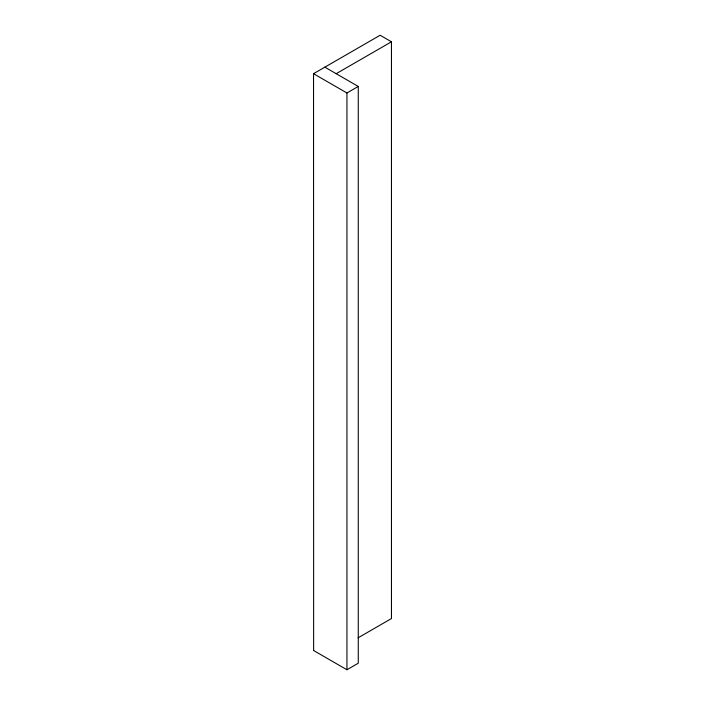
<?xml version="1.0" encoding="UTF-8"?>
<svg xmlns="http://www.w3.org/2000/svg" width="705" height="705" viewBox="0 0 705 705"><rect width="100%" height="100%" fill="white"/><g stroke="black" fill="none" stroke-linecap="round" stroke-linejoin="round"><path stroke-width="1.06" d="M313.637 650.521L313.54 73.699L380.136 35.25L391.46 41.789L391.46 618.549L358.105 637.813M336.179 73.699L391.46 41.789M313.54 73.699L346.939 92.981L358.263 86.451L358.263 663.211L346.939 669.75L313.54 650.468M324.864 67.16L358.263 86.451M346.939 92.981L346.939 669.75"/></g></svg>
